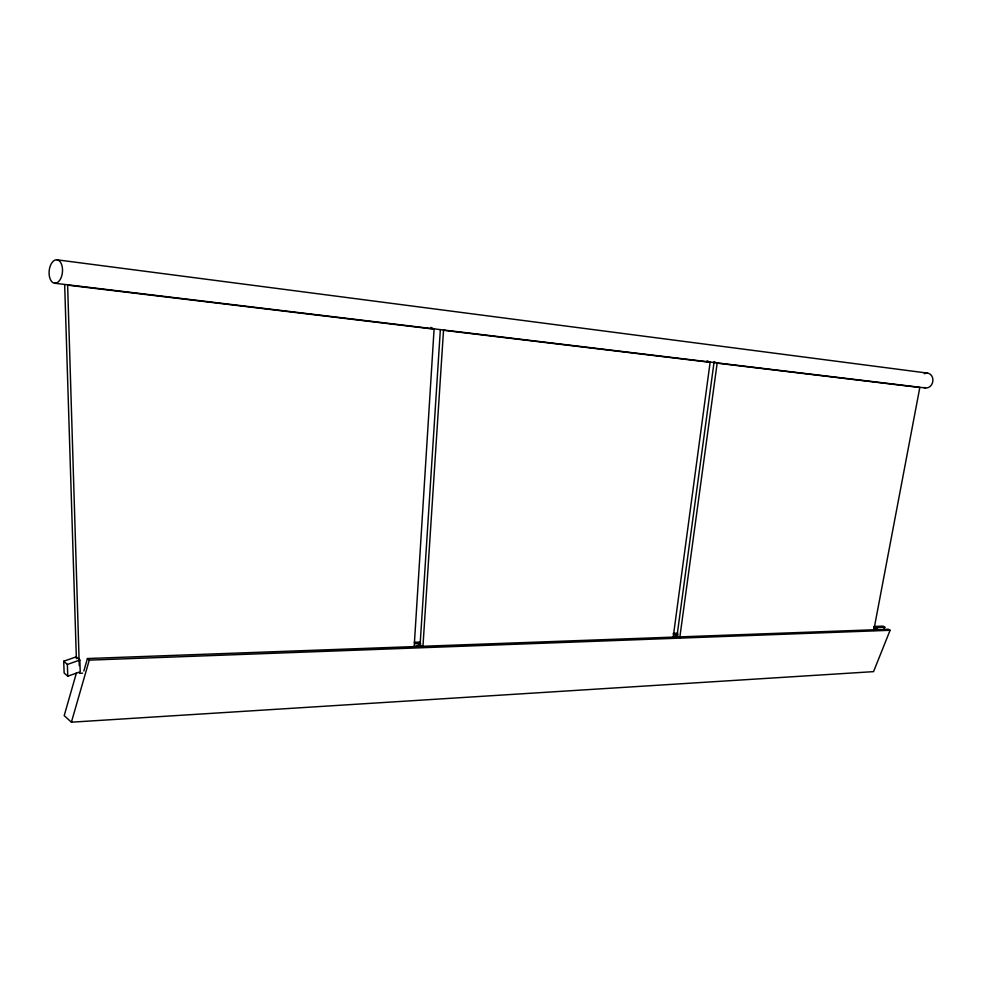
<?xml version="1.0" encoding="UTF-8"?>
<svg xmlns="http://www.w3.org/2000/svg" width="982" height="982" viewBox="0 0 982 982"><rect width="100%" height="100%" fill="white"/><g stroke="black" fill="none" stroke-linecap="round" stroke-linejoin="round"><path stroke-width="1.47" d="M414.171 646.856L434.081 329.154L431 327.399M420.026 645.972L440.329 330.062M422.935 646.475L443.52 330.296L710.121 362.309L673.161 637.404M677.089 635.403L714.135 361.597M679.839 637.171L717.155 363.156L715.142 362.125M873.747 630.505L919.815 387.497L717.155 363.156M76.436 672.916L64.198 715.62L71.404 722.187L873.55 671.639L890.097 630.284L888.329 629.253L87.423 658.541L83.838 671.025M71.404 722.187L89.264 660.137L87.423 658.541M883.69 629.941L884.794 627.179L883.039 626.148L873.845 626.467M873.673 629.425L876.091 628.296L878.448 629.683M673.051 637.011L676.758 635.415L680.44 637.772M414.465 646.696L419.854 644.573L422.665 646.61M67.77 676.205L80.217 671.762L79.861 660.039L76.203 656.848L63.72 661.217L64.125 672.965L67.77 676.205L67.377 664.446L63.72 661.217M67.377 664.446L79.861 660.039M79.505 673.321L82.562 673.186M89.264 660.137L890.097 630.284M414.318 642.302L420.443 642.093M673.186 633.378L677.776 633.218M414.588 643.713L420.713 643.505M673.431 634.618L678.034 634.458M874.078 627.559L884.794 627.179M54.587 283.221L925.498 387.964M434.081 329.154L67.623 285.136L79.272 665.673M56.981 259.813A11.772 6.665 -84.7 0 1 60.958 278.041A11.772 6.665 -84.7 0 1 49.481 276.703A11.772 6.665 -84.7 0 1 56.981 259.813L927.56 373.111M707.101 360.75L710.121 362.309M64.665 284.67L76.375 658.652M924.271 373.725A7.5 6.346 -80.1 0 1 932.925 380.353A7.5 6.346 -80.1 0 1 923.915 387.497"/></g></svg>
